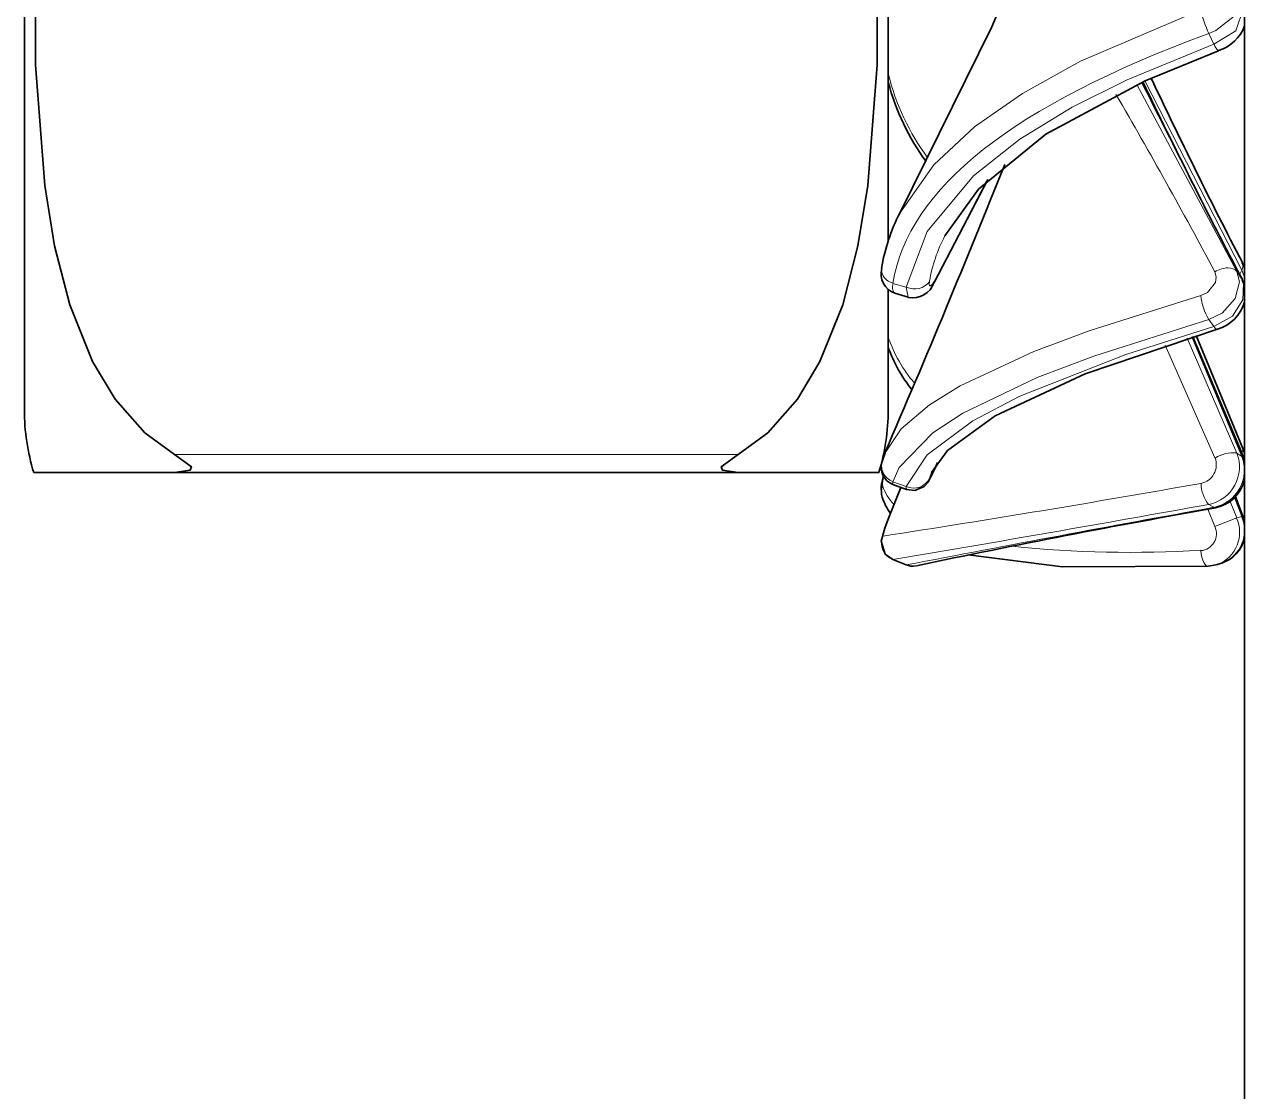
# Model space of a CAD drawing. Extents: x 291 to 828, y 188 to 662.
# Drawn here: x 665.069 to 668.459, y 355.371 to 358.336 of the extents above; entities that cross this region are included whole.
import ezdxf

# ---------------------------------------------------------------- set-up
doc = ezdxf.new("R2010")
doc.units = 0

msp = doc.modelspace()

# ---------------------------------------------------------------- linework, layer by layer
at = {"color": 7, "lineweight": 35, "ltscale": 0.097886}
msp.add_line((665.0689, 357.2654), (665.0689, 361.1808), dxfattribs=at)
at = {"color": 7, "lineweight": 35}
for p, q in [((668.4588, 359.8408), (668.4588, 294.0808)), ((668.4588, 297.0138), (668.4588, 356.9077))]:
    msp.add_line(p, q, dxfattribs=at)
at = {"color": 7, "lineweight": 35, "ltscale": 0.016497}
msp.add_line((667.4689, 357.7348), (667.4689, 358.3947), dxfattribs=at)
at = {"color": 7, "lineweight": 35, "ltscale": 0.016847}
msp.add_line((668.4588, 357.6587), (668.4588, 358.3326), dxfattribs=at)
at = {"color": 7, "lineweight": 35, "ltscale": 0.002295}
msp.add_line((668.4588, 358.2408), (668.4588, 358.3326), dxfattribs=at)
msp.add_line((668.4588, 358.2408), (668.4588, 358.3326), dxfattribs=at)
msp.add_line((668.4588, 358.2408), (668.4588, 358.3326), dxfattribs=at)
msp.add_line((668.4588, 358.2408), (668.4588, 358.3326), dxfattribs=at)
at = {"color": 7, "lineweight": 13, "ltscale": 0.000822539}
msp.add_line((668.374, 358.2812), (668.36, 358.311), dxfattribs=at)
at = {"color": 7, "lineweight": 13, "ltscale": 0.014786}
msp.add_line((668.4514, 357.6532), (668.1816, 358.1795), dxfattribs=at)
at = {"color": 7, "lineweight": 13, "ltscale": 0.014737}
msp.add_line((668.1601, 358.1697), (668.4375, 357.6496), dxfattribs=at)
at = {"color": 7, "lineweight": 35, "ltscale": 0.008068}
msp.add_line((667.5969, 357.6189), (667.7462, 357.9051), dxfattribs=at)
at = {"color": 7, "lineweight": 13, "ltscale": 0.00775}
msp.add_line((667.599, 357.6265), (667.7423, 357.9014), dxfattribs=at)
at = {"color": 7, "lineweight": 35, "ltscale": 0.000420637}
msp.add_line((668.4526, 357.6744), (668.4588, 357.6587), dxfattribs=at)
at = {"color": 7, "lineweight": 13, "ltscale": 0.000624649}
msp.add_line((668.4514, 357.6288), (668.4375, 357.6496), dxfattribs=at)
at = {"color": 7, "lineweight": 13, "ltscale": 0.000349396}
msp.add_line((668.4514, 357.6532), (668.4451, 357.6407), dxfattribs=at)
at = {"color": 7, "lineweight": 13, "ltscale": 0.000974213}
msp.add_line((667.4818, 357.6169), (667.5192, 357.606), dxfattribs=at)
at = {"color": 7, "lineweight": 13, "ltscale": 0.000707141}
msp.add_line((667.5192, 357.606), (667.5245, 357.5782), dxfattribs=at)
at = {"color": 7, "lineweight": 13, "ltscale": 0.000196193}
msp.add_line((667.599, 357.6265), (667.5969, 357.6189), dxfattribs=at)
at = {"color": 7, "lineweight": 35, "ltscale": 0.000434539}
msp.add_line((668.4588, 357.6107), (668.4525, 357.627), dxfattribs=at)
at = {"color": 7, "lineweight": 35, "ltscale": 0.008369}
msp.add_line((667.4689, 357.2654), (667.4689, 357.6001), dxfattribs=at)
at = {"color": 7, "lineweight": 35, "ltscale": 0.000975131}
msp.add_line((667.4872, 357.5895), (667.5245, 357.5782), dxfattribs=at)
at = {"color": 7, "lineweight": 35, "ltscale": 0.010512}
msp.add_line((668.4588, 357.1447), (668.4588, 357.5652), dxfattribs=at)
at = {"color": 7, "lineweight": 13, "ltscale": 0.000614158}
msp.add_line((668.374, 357.4965), (668.36, 357.5167), dxfattribs=at)
at = {"color": 7, "lineweight": 13, "ltscale": 0.009004}
msp.add_line((668.4514, 357.1359), (668.3121, 357.468), dxfattribs=at)
at = {"color": 7, "lineweight": 35, "ltscale": 0.009094}
msp.add_line((668.3146, 357.4688), (668.4542, 357.1329), dxfattribs=at)
at = {"color": 7, "lineweight": 13, "ltscale": 0.008693}
msp.add_line((668.4514, 357.1488), (668.3167, 357.4694), dxfattribs=at)
at = {"color": 7, "lineweight": 35, "ltscale": 0.008483}
msp.add_line((668.3248, 357.4718), (668.4542, 357.1581), dxfattribs=at)
at = {"color": 7, "lineweight": 13, "ltscale": 0.008553}
msp.add_line((668.2383, 357.4447), (668.3767, 357.1318), dxfattribs=at)
at = {"color": 7, "lineweight": 13, "ltscale": 0.008697}
msp.add_line((668.2998, 357.4642), (668.4375, 357.1447), dxfattribs=at)
at = {"color": 7, "lineweight": 13, "ltscale": 0.039133}
msp.add_line((665.4863, 357.1408), (667.0516, 357.1408), dxfattribs=at)
at = {"color": 7, "lineweight": 35, "ltscale": 0.000627144}
msp.add_line((667.4519, 357.1221), (667.4603, 357.1458), dxfattribs=at)
at = {"color": 7, "lineweight": 13, "ltscale": 0.000411886}
msp.add_line((668.4514, 357.1359), (668.4375, 357.1447), dxfattribs=at)
at = {"color": 7, "lineweight": 13, "ltscale": 0.000102552}
msp.add_line((668.4542, 357.1329), (668.4514, 357.1359), dxfattribs=at)
at = {"color": 7, "lineweight": 35, "ltscale": 0.000358277}
msp.add_line((668.4588, 357.1446), (668.4542, 357.1581), dxfattribs=at)
at = {"color": 7, "lineweight": 35, "ltscale": 0.000364066}
msp.add_line((668.4588, 357.119), (668.4542, 357.1329), dxfattribs=at)
at = {"color": 7, "lineweight": 35, "ltscale": 0.000469743}
msp.add_line((667.5986, 357.1017), (667.606, 357.119), dxfattribs=at)
at = {"color": 7, "lineweight": 13, "ltscale": 0.000406128}
msp.add_line((667.599, 357.1032), (667.6053, 357.1181), dxfattribs=at)
at = {"color": 7, "lineweight": 35, "ltscale": 0.009784}
msp.add_line((665.0949, 357.0908), (665.4863, 357.0908), dxfattribs=at)
at = {"color": 7, "lineweight": 35, "ltscale": 0.039133}
msp.add_line((665.4863, 357.0908), (667.0516, 357.0908), dxfattribs=at)
at = {"color": 7, "lineweight": 35, "ltscale": 0.009785}
msp.add_line((667.443, 357.0908), (667.0516, 357.0908), dxfattribs=at)
at = {"color": 7, "lineweight": 13, "ltscale": 0.000995334}
msp.add_line((667.4818, 357.0657), (667.5192, 357.0521), dxfattribs=at)
at = {"color": 7, "lineweight": 13, "ltscale": 0.000196455}
msp.add_line((667.4822, 357.0578), (667.4818, 357.0657), dxfattribs=at)
at = {"color": 7, "lineweight": 13, "ltscale": 0.000408825}
msp.add_line((667.5837, 357.0758), (667.5892, 357.0912), dxfattribs=at)
at = {"color": 7, "lineweight": 35, "ltscale": 0.002814}
msp.add_line((668.4588, 356.9574), (668.4588, 357.0699), dxfattribs=at)
at = {"color": 7, "lineweight": 35, "ltscale": 0.002361}
msp.add_line((667.504, 357.0495), (667.4689, 356.9618), dxfattribs=at)
at = {"color": 7, "lineweight": 13, "ltscale": 0.002361}
msp.add_line((667.504, 357.0495), (667.469, 356.9618), dxfattribs=at)
at = {"color": 7, "lineweight": 35, "ltscale": 0.000995477}
msp.add_line((667.4822, 357.0578), (667.5196, 357.044), dxfattribs=at)
at = {"color": 7, "lineweight": 13, "ltscale": 0.000200937}
msp.add_line((667.5192, 357.0521), (667.5196, 357.044), dxfattribs=at)
at = {"color": 7, "lineweight": 13, "ltscale": 0.000404853}
msp.add_line((668.374, 356.9945), (668.36, 357.0027), dxfattribs=at)
at = {"color": 7, "lineweight": 13, "ltscale": 0.000118354}
msp.add_line((668.3786, 356.9936), (668.374, 356.9945), dxfattribs=at)
at = {"color": 7, "lineweight": 13, "ltscale": 0.001244}
msp.add_line((668.4189, 357.0111), (668.4375, 356.965), dxfattribs=at)
at = {"color": 7, "lineweight": 13, "ltscale": 0.001404}
msp.add_line((668.4514, 356.9691), (668.4308, 357.0214), dxfattribs=at)
at = {"color": 7, "lineweight": 35, "ltscale": 0.00144}
msp.add_line((668.4336, 357.0239), (668.4547, 356.9703), dxfattribs=at)
at = {"color": 7, "lineweight": 13, "ltscale": 0.001315}
msp.add_line((668.3568, 356.9896), (668.3767, 356.9409), dxfattribs=at)
at = {"color": 7, "lineweight": 13, "ltscale": 0.001634}
msp.add_line((668.4375, 356.965), (668.3767, 356.9409), dxfattribs=at)
at = {"color": 7, "lineweight": 13, "ltscale": 0.000363263}
msp.add_line((668.4514, 356.9691), (668.4375, 356.965), dxfattribs=at)
at = {"color": 7, "lineweight": 13, "ltscale": 8.56567e-05}
msp.add_line((668.4547, 356.9703), (668.4514, 356.9691), dxfattribs=at)
at = {"color": 7, "lineweight": 35, "ltscale": 0.000343354}
msp.add_line((668.4588, 356.9572), (668.4547, 356.9703), dxfattribs=at)
at = {"color": 7, "lineweight": 35, "ltscale": 0.001005}
msp.add_line((667.4814, 356.8491), (667.5189, 356.8344), dxfattribs=at)
at = {"color": 7, "lineweight": 13, "ltscale": 0.001005}
msp.add_line((667.4818, 356.8492), (667.5192, 356.8345), dxfattribs=at)
at = {"color": 7, "lineweight": 35, "ltscale": 0.000674667}
msp.add_line((668.3846, 356.8358), (668.3581, 356.8307), dxfattribs=at)
at = {"color": 7, "lineweight": 35, "ltscale": 0.000396203}
msp.add_line((668.3983, 356.8406), (668.3833, 356.8354), dxfattribs=at)
at = {"color": 7, "lineweight": 35}
for points in [[(665.4863, 357.1408), (665.4032, 357.2017), (665.3214, 357.2947), (665.2585, 357.3994), (665.1949, 357.5575), (665.1528, 357.7207), (665.1254, 357.8884), (665.0994, 358.2241), (665.1014, 358.7559), (665.135, 359.111), (665.1703, 359.2879), (665.2554, 359.5261), (665.3212, 359.6367), (665.3948, 359.722), (665.4863, 359.7908)], [(667.0516, 357.1408), (667.1346, 357.2017), (667.2165, 357.2947), (667.2794, 357.3994), (667.343, 357.5575), (667.385, 357.7207), (667.4124, 357.8884), (667.4385, 358.2241), (667.4364, 358.7559), (667.4028, 359.111), (667.3675, 359.2879), (667.2824, 359.5261), (667.2166, 359.6367), (667.1431, 359.722), (667.0516, 359.7908)], [(667.5013, 357.8122), (667.757, 358.33), (667.8713, 358.6039), (667.9116, 358.7419)], [(667.6259, 357.7485), (667.7198, 357.8784), (667.907, 358.0316), (668.1829, 358.1801), (668.387, 358.2633)], [(667.5892, 357.0912), (667.6339, 357.1526), (667.7657, 357.2487), (668.0161, 357.3658), (668.3837, 357.4896)], [(665.4863, 357.0908), (665.5296, 357.0981), (665.5329, 357.1072), (665.4863, 357.1408)], [(667.0516, 357.0908), (667.0082, 357.0981), (667.0049, 357.1072), (667.0516, 357.1408)], [(667.5986, 357.1017), (667.5801, 357.0648), (667.5688, 357.0522), (667.543, 357.0413), (667.5196, 357.044)], [(667.4814, 356.8491), (667.4604, 356.8647), (667.4495, 356.9001), (667.4594, 356.937), (667.4689, 356.9618)], [(668.3581, 356.8307), (667.9531, 356.8289), (667.6908, 356.862)]]:
    msp.add_lwpolyline(points, dxfattribs=at)
at = {"color": 7, "lineweight": 13}
for points in [[(668.442, 358.4115), (668.4302, 358.3595), (668.3792, 358.3192), (668.36, 358.311)], [(668.3376, 358.3769), (668.0034, 358.2347), (667.8417, 358.1449), (667.7086, 358.0518), (667.5955, 357.9466), (667.5013, 357.8122)], [(668.374, 358.2812), (668.4344, 358.3188), (668.4557, 358.3816)], [(667.5192, 357.606), (667.5772, 357.7609), (667.7055, 357.9155), (667.8345, 358.0174), (667.98, 358.1064), (668.1329, 358.1827), (668.374, 358.2812)], [(668.3767, 357.6493), (668.3806, 357.6349), (668.3782, 357.6195), (668.356, 357.5915), (668.3376, 357.5827)], [(668.4375, 357.6496), (668.4451, 357.6207), (668.4333, 357.5745), (668.3964, 357.5341), (668.36, 357.5167)], [(667.5837, 357.6226), (667.5832, 357.6132), (667.5837, 357.6113), (667.585, 357.6101), (667.5861, 357.61), (667.5878, 357.6108), (667.5919, 357.615), (667.599, 357.6265)], [(668.374, 357.4965), (668.4252, 357.526), (668.4543, 357.5708), (668.4561, 357.6172), (668.4514, 357.6288)], [(668.3376, 357.5827), (668.0271, 357.4847), (667.8738, 357.4273), (667.6688, 357.332), (667.5838, 357.2795), (667.5052, 357.2125), (667.4603, 357.1458)], [(668.36, 357.5167), (668.0405, 357.4148), (667.8832, 357.3548), (667.6766, 357.2557), (667.5933, 357.2015), (667.4993, 357.1048), (667.4818, 357.0657)], [(667.5192, 357.0521), (667.577, 357.1402), (667.7044, 357.2351), (667.8343, 357.3029), (668.1288, 357.4192), (668.374, 357.4965)], [(667.5837, 357.0758), (667.5831, 357.0733), (667.5831, 357.0723), (667.5844, 357.0734), (667.5871, 357.0779), (667.599, 357.1032)]]:
    msp.add_lwpolyline(points, dxfattribs=at)
for centre, radius, start, end in [((668.6124, 358.4346), 0.281, 191.8577, 206.0848), ((668.4059, 358.2889), 0.0322, 193.4466, 233.6199), ((668.1055, 358.3546), 0.655, 193.6398, 216.5055), ((701.0707, 374.6035), 36.7716, 206.53584, 207.49196), ((654.0544, 349.9821), 16.2454, 28.16166, 30.15128), ((668.006, 357.5505), 0.4285, 152.485, 170.3122), ((668.431, 357.6653), 0.0236, 329.3824, 22.8622), ((667.4913, 357.6577), 0.0413, 179.0055, 256.7525), ((668.402, 357.6251), 0.0567, 349.3787, 29.6202), ((667.5096, 357.6063), 0.0288, 159.1459, 216.973), ((667.5421, 357.6552), 0.0537, 245.0719, 321.8783), ((668.5012, 357.6006), 0.1645, 186.2167, 210.7009), ((667.8413, 357.5948), 0.3934, 198.7809, 220.4915), ((668.3852, 357.5012), 0.0119, 202.4391, 262.8072), ((668.3279, 357.1127), 0.0527, 280.61, 21.3233), ((668.3389, 357.1065), 0.1061, 281.5001, 21.17), ((668.3525, 357.0983), 0.1061, 281.6741, 20.799), ((668.4269, 357.0569), 0.0894, 83.1517, 123.8743), ((668.4446, 357.1562), 0.00995, 312.6929, 11.0867), ((668.3636, 357.1119), 0.0953, 4.9629, 22.8075), ((667.4977, 357.1105), 0.0473, 159.1497, 250.4073), ((667.5147, 357.0602), 0.0615, 161.168, 185.8638), ((661.2859, 396.7961), 40.356, 278.79131, 280.06339), ((667.5396, 357.0972), 0.0493, 245.6576, 334.0939), ((668.4293, 357.0603), 0.091, 179.5884, 219.7025), ((667.4956, 357.0365), 0.0453, 157.3799, 197.3473), ((667.5787, 357.0946), 0.1315, 198.0317, 224.6375), ((654.6263, 432.9043), 77.134, 279.593859, 280.256141), ((681.8473, 282.6339), 75.5713, 100.269957, 100.929289), ((667.6147, 356.8837), 0.1646, 151.8195, 169.3028), ((668.3484, 356.9252), 0.097, 292.0362, 24.0707), ((668.3621, 356.93), 0.0969, 292.0151, 23.7031), ((668.334, 356.9208), 0.0468, 274.4318, 25.2675), ((667.5004, 356.8957), 0.0502, 158.5137, 248.1144), ((668.1458, 360.1248), 3.2555, 264.146, 273.3776), ((667.5375, 356.8805), 0.0495, 248.2386, 282.1536)]:
    msp.add_arc(centre, radius, start, end, dxfattribs=at)
at = {"color": 7, "lineweight": 35}
for centre, radius, start, end in [((668.3521, 358.3726), 0.1143, 287.8009, 339.47), ((682.3497, 364.8651), 15.6469, 205.26309, 207.35826), ((668.1073, 358.345), 0.6604, 194.8469, 216.1602), ((684.1344, 365.8687), 17.7153, 205.73344, 207.72451), ((632.4969, 372.1682), 38.0536, 336.74854, 338.05547), ((667.9529, 357.5778), 0.5088, 152.5684, 170.8828), ((667.5061, 357.6431), 0.0571, 164.5548, 250.5667), ((667.5374, 357.638), 0.0616, 257.8573, 342.2793), ((668.3533, 357.5953), 0.1099, 286.0936, 344.1037), ((667.8533, 357.5768), 0.4083, 199.7347, 218.6933), ((665.6694, 357.2654), 0.6005, 180.0044, 196.9053), ((666.8684, 357.2654), 0.6005, 343.0947, 359.9956), ((667.501, 357.1058), 0.0516, 161.6231, 248.6649), ((667.5525, 357.0457), 0.1029, 159.7691, 192.7659), ((668.3588, 357.0944), 0.1029, 281.1211, 346.3759), ((667.6066, 357.0724), 0.1621, 197.7704, 215.743), ((673.1201, 330.285), 27.1257, 100.06658, 101.85406), ((668.3661, 356.9303), 0.0953, 288.9602, 346.4943), ((667.5373, 356.8817), 0.0508, 248.6818, 278.4245)]:
    msp.add_arc(centre, radius, start, end, dxfattribs=at)
at = {"color": 7, "lineweight": 13}
for centre, major_axis, ratio, start_param, end_param in [((991.0638, 315.7215), (323.5838, -41.8831), 0.036032, 3.072343, 3.140539), ((668.3943, 357.6245), (0.0443, 0.0233), 0.604041, 0.06661, 1.651015), ((668.3558, 356.8806), (0.0023, -0.05), 0.370729, 4.819521, 6.387614)]:
    msp.add_ellipse(centre, major_axis=major_axis, ratio=ratio, start_param=start_param, end_param=end_param, dxfattribs=at)

doc.saveas('drawing.dxf')
